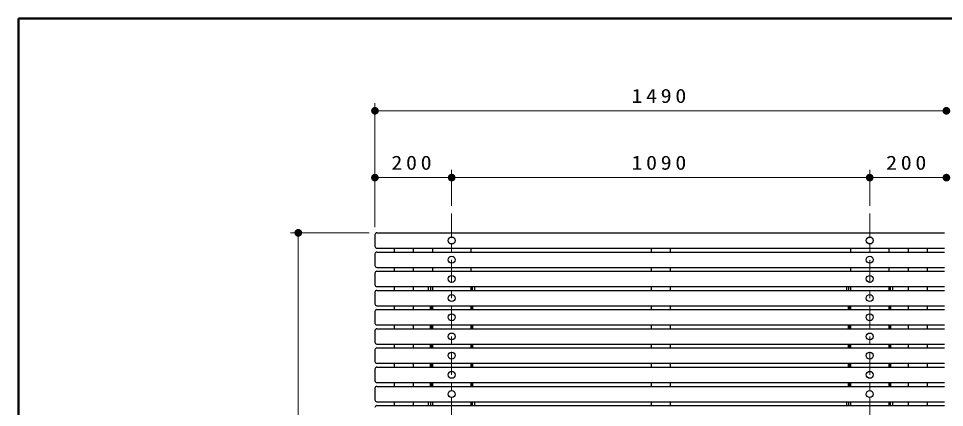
# Model space of a CAD drawing. Units: millimetres on the paper, scale 1:20. Extents: x -365 to 10, y -38 to 257.
# Drawn here: x -365 to -244.3, y 206.3 to 257 of the extents above; entities that cross this region are included whole.
import ezdxf

# ---------------------------------------------------------------- set-up
doc = ezdxf.new("R2010")
doc.units = ezdxf.units.MM
doc.linetypes.add('USER2', pattern=[6, 3, -1, 1, -1])
doc.layers.add('LY_1', color=7, linetype='Continuous', lineweight=25)
doc.layers.add('LY_2', color=7, linetype='Continuous', lineweight=13)
doc.styles.add('ＭＳ ゴシック', font='')
doc.styles.get('ＭＳ ゴシック').set_extended_font_data('MS Gothic')

# ---------------------------------------------------------------- blocks, each defined once
blk = doc.blocks.new('filled_dot')
at = {"color": 0, "linetype": 'Continuous', "lineweight": -2, "const_width": 1.25}
blk.add_lwpolyline([(-0.625, 0, 1), (0.625, 0, 1)], format="xyb", close=True, dxfattribs=at)

msp = doc.modelspace()

# ---------------------------------------------------------------- linework, layer by layer
at = {"layer": 'LY_1', "lineweight": 13}
for p, q in [((-318.531, 229.833), (-318.531, 245.979)), ((-318.531, 244.979), (-244.031, 244.979)), ((-308.531, 232.583), (-308.531, 237.274)), ((-254.031, 232.583), (-254.031, 237.274)), ((-318.531, 236.274), (-308.531, 236.274)), ((-308.531, 236.274), (-254.031, 236.274)), ((-254.031, 236.274), (-244.031, 236.274)), ((-319.281, 229.083), (-329.531, 229.083)), ((-328.531, 154.583), (-328.531, 229.083))]:
    msp.add_line(p, q, dxfattribs=at)
at = {"layer": 'LY_1', "linetype": 'USER2', "lineweight": 13}
for p, q in [((-308.531, 231.583), (-308.531, 152.083)), ((-254.031, 231.583), (-254.031, 152.083))]:
    msp.add_line(p, q, dxfattribs=at)
at = {"layer": 'LY_1'}
for p, q in [((-318.531, 228.833), (-318.531, 227.333)), ((-318.281, 229.083), (-244.281, 229.083)), ((-318.281, 227.083), (-244.281, 227.083)), ((-316.031, 227.083), (-316.031, 226.583)), ((-313.531, 227.083), (-313.531, 226.583)), ((-311.031, 227.083), (-311.031, 226.583)), ((-306.031, 227.083), (-306.031, 226.583)), ((-282.531, 227.083), (-282.531, 226.583)), ((-280.031, 227.083), (-280.031, 226.583)), ((-256.531, 227.083), (-256.531, 226.583)), ((-251.531, 227.083), (-251.531, 226.583)), ((-249.031, 227.083), (-249.031, 226.583)), ((-246.531, 227.083), (-246.531, 226.583)), ((-318.531, 226.333), (-318.531, 224.833)), ((-318.281, 226.583), (-244.281, 226.583)), ((-318.281, 224.583), (-244.281, 224.583)), ((-316.031, 224.583), (-316.031, 224.083)), ((-313.531, 224.583), (-313.531, 224.083)), ((-311.031, 224.583), (-311.031, 224.083)), ((-306.031, 224.583), (-306.031, 224.083)), ((-282.531, 224.583), (-282.531, 224.083)), ((-280.031, 224.583), (-280.031, 224.083)), ((-256.531, 224.583), (-256.531, 224.083)), ((-251.531, 224.583), (-251.531, 224.083)), ((-249.031, 224.583), (-249.031, 224.083)), ((-246.531, 224.583), (-246.531, 224.083)), ((-318.531, 223.833), (-318.531, 222.333)), ((-318.281, 224.083), (-244.281, 224.083)), ((-318.531, 221.333), (-318.531, 219.833)), ((-318.281, 222.083), (-244.281, 222.083)), ((-318.281, 221.583), (-244.281, 221.583)), ((-316.031, 222.083), (-316.031, 221.583)), ((-313.531, 222.083), (-313.531, 221.583)), ((-311.531, 221.583), (-311.531, 222.083)), ((-311.231, 221.583), (-311.231, 222.083)), ((-311.031, 222.083), (-311.031, 221.583)), ((-306.031, 222.083), (-306.031, 221.583)), ((-305.831, 221.583), (-305.831, 222.083)), ((-305.531, 221.583), (-305.531, 222.083)), ((-282.531, 222.083), (-282.531, 221.583)), ((-280.031, 222.083), (-280.031, 221.583)), ((-257.031, 221.583), (-257.031, 222.083)), ((-256.731, 221.583), (-256.731, 222.083)), ((-256.531, 222.083), (-256.531, 221.583)), ((-251.531, 222.083), (-251.531, 221.583)), ((-251.331, 221.583), (-251.331, 222.083)), ((-251.031, 221.583), (-251.031, 222.083)), ((-249.031, 222.083), (-249.031, 221.583)), ((-246.531, 222.083), (-246.531, 221.583)), ((-318.531, 218.833), (-318.531, 217.333)), ((-318.281, 219.583), (-244.281, 219.583)), ((-318.281, 219.083), (-244.281, 219.083)), ((-316.031, 219.583), (-316.031, 219.083)), ((-313.531, 219.583), (-313.531, 219.083)), ((-311.281, 219.083), (-311.281, 219.583)), ((-311.216, 219.083), (-311.216, 219.583)), ((-311.056, 219.083), (-311.056, 219.583)), ((-311.031, 219.583), (-311.031, 219.083)), ((-306.031, 219.583), (-306.031, 219.083)), ((-306.006, 219.083), (-306.006, 219.583)), ((-305.846, 219.083), (-305.846, 219.583)), ((-305.781, 219.083), (-305.781, 219.583)), ((-282.531, 219.583), (-282.531, 219.083)), ((-280.031, 219.583), (-280.031, 219.083)), ((-256.781, 219.083), (-256.781, 219.583)), ((-256.716, 219.083), (-256.716, 219.583)), ((-256.556, 219.083), (-256.556, 219.583)), ((-256.531, 219.583), (-256.531, 219.083)), ((-251.531, 219.583), (-251.531, 219.083)), ((-251.506, 219.083), (-251.506, 219.583)), ((-251.346, 219.083), (-251.346, 219.583)), ((-251.281, 219.083), (-251.281, 219.583)), ((-249.031, 219.583), (-249.031, 219.083)), ((-246.531, 219.583), (-246.531, 219.083)), ((-318.531, 216.333), (-318.531, 214.833)), ((-318.281, 217.083), (-244.281, 217.083)), ((-318.281, 216.583), (-244.281, 216.583)), ((-316.031, 217.083), (-316.031, 216.583)), ((-313.531, 217.083), (-313.531, 216.583)), ((-311.281, 216.583), (-311.281, 217.083)), ((-311.216, 216.583), (-311.216, 217.083)), ((-311.056, 216.583), (-311.056, 217.083)), ((-311.031, 217.083), (-311.031, 216.583)), ((-306.031, 217.083), (-306.031, 216.583)), ((-306.006, 216.583), (-306.006, 217.083)), ((-305.846, 216.583), (-305.846, 217.083)), ((-305.781, 216.583), (-305.781, 217.083)), ((-282.531, 217.083), (-282.531, 216.583)), ((-280.031, 217.083), (-280.031, 216.583)), ((-256.781, 216.583), (-256.781, 217.083)), ((-256.716, 216.583), (-256.716, 217.083)), ((-256.556, 216.583), (-256.556, 217.083)), ((-256.531, 217.083), (-256.531, 216.583)), ((-251.531, 217.083), (-251.531, 216.583)), ((-251.506, 216.583), (-251.506, 217.083)), ((-251.346, 216.583), (-251.346, 217.083)), ((-251.281, 216.583), (-251.281, 217.083)), ((-249.031, 217.083), (-249.031, 216.583)), ((-246.531, 217.083), (-246.531, 216.583)), ((-318.531, 213.833), (-318.531, 212.333)), ((-318.281, 214.583), (-244.281, 214.583)), ((-318.281, 214.083), (-244.281, 214.083)), ((-316.031, 214.583), (-316.031, 214.083)), ((-313.531, 214.583), (-313.531, 214.083)), ((-311.281, 214.083), (-311.281, 214.583)), ((-311.216, 214.083), (-311.216, 214.583)), ((-311.056, 214.083), (-311.056, 214.583)), ((-311.031, 214.583), (-311.031, 214.083)), ((-306.031, 214.583), (-306.031, 214.083)), ((-306.006, 214.083), (-306.006, 214.583)), ((-305.846, 214.083), (-305.846, 214.583)), ((-305.781, 214.083), (-305.781, 214.583)), ((-282.531, 214.583), (-282.531, 214.083)), ((-280.031, 214.583), (-280.031, 214.083)), ((-256.781, 214.083), (-256.781, 214.583)), ((-256.716, 214.083), (-256.716, 214.583)), ((-256.556, 214.083), (-256.556, 214.583)), ((-256.531, 214.583), (-256.531, 214.083)), ((-251.531, 214.583), (-251.531, 214.083)), ((-251.506, 214.083), (-251.506, 214.583)), ((-251.346, 214.083), (-251.346, 214.583)), ((-251.281, 214.083), (-251.281, 214.583)), ((-249.031, 214.583), (-249.031, 214.083)), ((-246.531, 214.583), (-246.531, 214.083)), ((-318.531, 211.333), (-318.531, 209.833)), ((-318.281, 212.083), (-244.281, 212.083)), ((-318.281, 211.583), (-244.281, 211.583)), ((-316.031, 212.083), (-316.031, 211.583)), ((-313.531, 212.083), (-313.531, 211.583)), ((-311.281, 211.583), (-311.281, 212.083)), ((-311.216, 211.583), (-311.216, 212.083)), ((-311.056, 211.583), (-311.056, 212.083)), ((-311.031, 212.083), (-311.031, 211.583)), ((-306.031, 212.083), (-306.031, 211.583)), ((-306.006, 211.583), (-306.006, 212.083)), ((-305.846, 211.583), (-305.846, 212.083)), ((-305.781, 211.583), (-305.781, 212.083)), ((-282.531, 212.083), (-282.531, 211.583)), ((-280.031, 212.083), (-280.031, 211.583)), ((-256.781, 211.583), (-256.781, 212.083)), ((-256.716, 211.583), (-256.716, 212.083)), ((-256.556, 211.583), (-256.556, 212.083)), ((-256.531, 212.083), (-256.531, 211.583)), ((-251.531, 212.083), (-251.531, 211.583)), ((-251.506, 211.583), (-251.506, 212.083)), ((-251.346, 211.583), (-251.346, 212.083)), ((-251.281, 211.583), (-251.281, 212.083)), ((-249.031, 212.083), (-249.031, 211.583)), ((-246.531, 212.083), (-246.531, 211.583)), ((-318.281, 209.583), (-244.281, 209.583)), ((-318.281, 209.083), (-244.281, 209.083)), ((-316.031, 209.583), (-316.031, 209.083)), ((-313.531, 209.583), (-313.531, 209.083)), ((-311.281, 209.083), (-311.281, 209.583)), ((-311.216, 209.083), (-311.216, 209.583)), ((-311.056, 209.083), (-311.056, 209.583)), ((-311.031, 209.583), (-311.031, 209.083)), ((-306.031, 209.583), (-306.031, 209.083)), ((-306.006, 209.083), (-306.006, 209.583)), ((-305.846, 209.083), (-305.846, 209.583)), ((-305.781, 209.083), (-305.781, 209.583)), ((-282.531, 209.583), (-282.531, 209.083)), ((-280.031, 209.583), (-280.031, 209.083)), ((-256.781, 209.083), (-256.781, 209.583)), ((-256.716, 209.083), (-256.716, 209.583)), ((-256.556, 209.083), (-256.556, 209.583)), ((-256.531, 209.583), (-256.531, 209.083)), ((-251.531, 209.583), (-251.531, 209.083)), ((-251.506, 209.083), (-251.506, 209.583)), ((-251.346, 209.083), (-251.346, 209.583)), ((-251.281, 209.083), (-251.281, 209.583)), ((-249.031, 209.583), (-249.031, 209.083)), ((-246.531, 209.583), (-246.531, 209.083)), ((-318.531, 208.833), (-318.531, 207.333)), ((-318.281, 207.083), (-244.281, 207.083)), ((-318.281, 206.583), (-244.281, 206.583)), ((-316.031, 207.083), (-316.031, 206.583)), ((-313.531, 207.083), (-313.531, 206.583)), ((-311.531, 206.583), (-311.531, 207.083)), ((-311.231, 206.583), (-311.231, 207.083)), ((-311.031, 207.083), (-311.031, 206.583)), ((-306.031, 207.083), (-306.031, 206.583)), ((-305.831, 206.583), (-305.831, 207.083)), ((-305.531, 206.583), (-305.531, 207.083)), ((-282.531, 207.083), (-282.531, 206.583)), ((-280.031, 207.083), (-280.031, 206.583)), ((-257.031, 206.583), (-257.031, 207.083)), ((-256.731, 206.583), (-256.731, 207.083)), ((-256.531, 207.083), (-256.531, 206.583)), ((-251.531, 207.083), (-251.531, 206.583)), ((-251.331, 206.583), (-251.331, 207.083)), ((-251.031, 206.583), (-251.031, 207.083)), ((-249.031, 207.083), (-249.031, 206.583)), ((-246.531, 207.083), (-246.531, 206.583))]:
    msp.add_line(p, q, dxfattribs=at)
for centre in [(-308.531, 228.083), (-254.031, 228.083), (-308.531, 225.583), (-254.031, 225.583), (-308.531, 223.083), (-254.031, 223.083), (-308.531, 220.583), (-254.031, 220.583), (-308.531, 218.083), (-254.031, 218.083), (-308.531, 215.583), (-254.031, 215.583), (-308.531, 213.083), (-254.031, 213.083), (-308.531, 210.583), (-254.031, 210.583), (-308.531, 208.083), (-254.031, 208.083)]:
    msp.add_circle(centre, 0.45, dxfattribs=at)
for centre, start, end in [((-318.281, 228.833), 89.99998, 179.99996), ((-318.281, 227.333), 179.99998, 270.00003), ((-318.281, 226.333), 89.99998, 179.99996), ((-318.281, 224.833), 179.99998, 270.00003), ((-318.281, 223.833), 89.99998, 179.99996), ((-318.281, 222.333), 179.99998, 270.00003), ((-318.281, 221.333), 89.99998, 179.99996), ((-318.281, 219.833), 179.99998, 270.00003), ((-318.281, 218.833), 89.99998, 179.99996), ((-318.281, 217.333), 179.99998, 270.00003), ((-318.281, 216.333), 89.99998, 179.99996), ((-318.281, 214.833), 179.99998, 270.00003), ((-318.281, 213.833), 89.99998, 179.99996), ((-318.281, 212.333), 179.99998, 270.00003), ((-318.281, 211.333), 89.99998, 179.99996), ((-318.281, 209.833), 179.99998, 270.00003), ((-318.281, 208.833), 89.99998, 179.99996), ((-318.281, 207.333), 179.99998, 270.00003), ((-318.281, 206.333), 89.99998, 179.99996)]:
    msp.add_arc(centre, 0.25, start, end, dxfattribs=at)
at = {"layer": 'LY_2', "lineweight": 50}
for p, q in [((-365, 257), (-365, 0)), ((0, 257), (-365, 257))]:
    msp.add_line(p, q, dxfattribs=at)

# ---------------------------------------------------------------- block references
at = {"layer": 'LY_1', "lineweight": 13, "xscale": 0.4, "yscale": 0.4}
for p in [(-318.531, 244.979), (-318.531, 236.274)]:
    msp.add_blockref('filled_dot', p, dxfattribs=at)
for p, rotation in [((-244.031, 244.979), 180), ((-308.531, 236.274), 180), ((-254.031, 236.274), 180), ((-244.031, 236.274), 180), ((-328.531, 229.083), 270)]:
    msp.add_blockref('filled_dot', p, dxfattribs=dict(at, rotation=rotation))

# ---------------------------------------------------------------- texts
at = {"layer": 'LY_1', "char_height": 1.833, "attachment_point": 8, "style": 'ＭＳ ゴシック'}
for s, insert in [('\\T1.33;\\W1.15;1490', (-281.281, 245.979)), ('\\T1.33;\\W1.15;200', (-313.531, 237.274)), ('\\T1.33;\\W1.15;1090', (-281.281, 237.274)), ('\\T1.33;\\W1.15;200', (-249.031, 237.274))]:
    msp.add_mtext(s, dxfattribs=dict(at, insert=insert))

doc.saveas('drawing.dxf')
